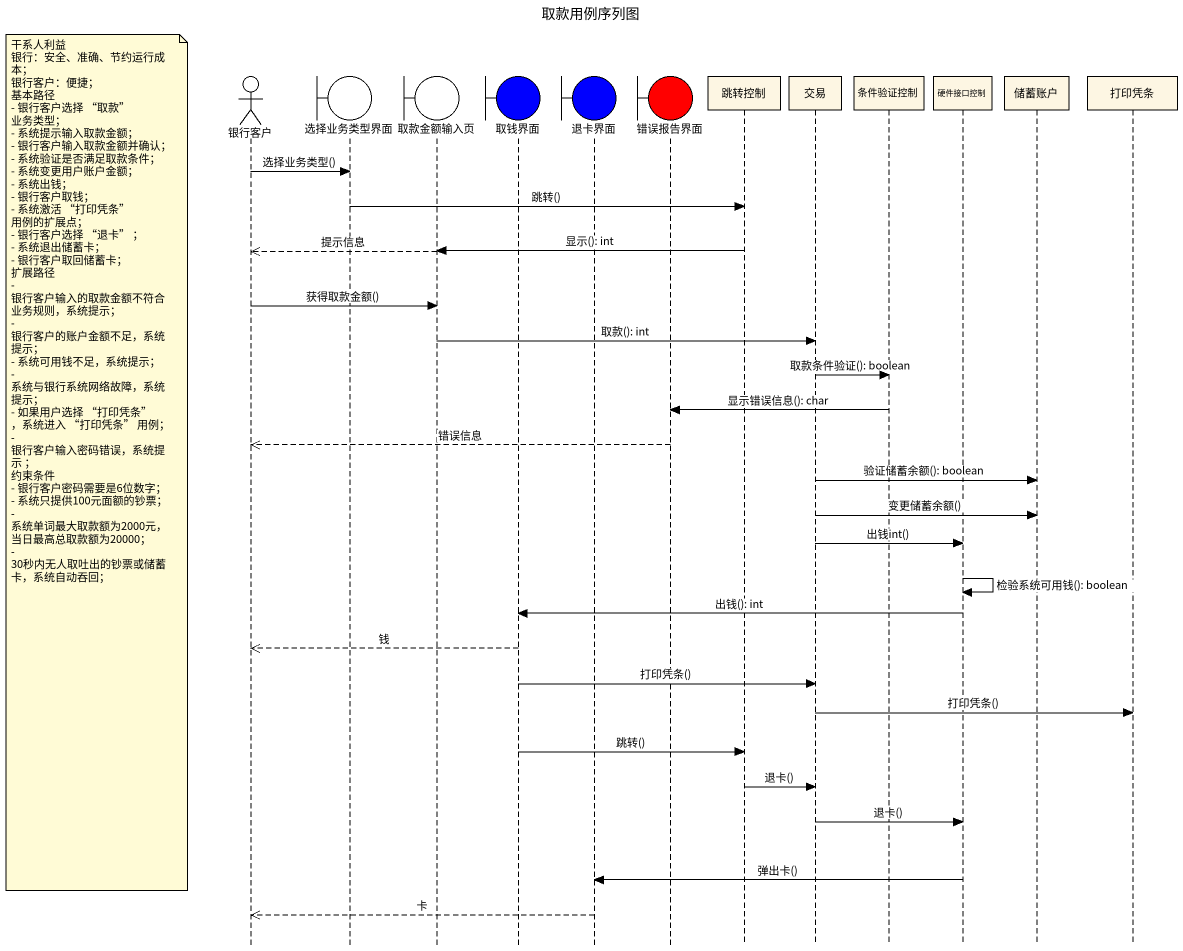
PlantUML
@startuml
title 取款用例序列图
hide footbox
actor 银行客户
boundary 选择业务类型界面
boundary 取款金额输入页
boundary 取钱界面 #0000FF
boundary 退卡界面 #0000FF
boundary 错误报告界面 #FF0000
participant 跳转控制
participant 交易
participant 条件验证控制
participant 硬件接口控制
participant 储蓄账户
participant 打印凭条

银行客户 -> 选择业务类型界面 : 选择业务类型()
选择业务类型界面 -> 跳转控制 : 跳转()
跳转控制 -> 取款金额输入页 : 显示(): int
取款金额输入页 -->> 银行客户 : 提示信息
银行客户 -> 取款金额输入页 : 获得取款金额()
取款金额输入页 -> 交易 : 取款(): int
交易 -> 条件验证控制 : 取款条件验证(): boolean
条件验证控制 -> 错误报告界面 : 显示错误信息(): char
错误报告界面 -->> 银行客户 : 错误信息
note left of 银行客户
  干系人利益
  银行：安全、准确、节约运行成本；
  银行客户：便捷；
  基本路径
  - 银行客户选择 “取款” 业务类型；
  - 系统提示输入取款金额；
  - 银行客户输入取款金额并确认；
  - 系统验证是否满足取款条件；
  - 系统变更用户账户金额；
  - 系统出钱；
  - 银行客户取钱；
  - 系统激活 “打印凭条” 用例的扩展点；
  - 银行客户选择 “退卡” ；
  - 系统退出储蓄卡；
  - 银行客户取回储蓄卡；
  扩展路径
  - 银行客户输入的取款金额不符合业务规则，系统提示；
  - 银行客户的账户金额不足，系统提示；
  - 系统可用钱不足，系统提示；
  - 系统与银行系统网络故障，系统提示；
  - 如果用户选择 “打印凭条” ，系统进入 “打印凭条” 用例；
  - 银行客户输入密码错误，系统提示 ；
  约束条件
  - 银行客户密码需要是6位数字；
  - 系统只提供100元面额的钞票；
  - 系统单词最大取款额为2000元，当日最高总取款额为20000；
  - 30秒内无人取吐出的钞票或储蓄卡，系统自动吞回；
end note
交易 -> 储蓄账户 : 验证储蓄余额(): boolean
交易 -> 储蓄账户 : 变更储蓄余额()
交易 -> 硬件接口控制 : 出钱int()
硬件接口控制 -> 硬件接口控制 : 检验系统可用钱(): boolean
硬件接口控制 -> 取钱界面 : 出钱(): int
取钱界面 -->> 银行客户 : 钱
取钱界面 -> 交易 : 打印凭条()
交易 -> 打印凭条 : 打印凭条()
取钱界面 -> 跳转控制 : 跳转()
跳转控制 -> 交易 : 退卡()
交易 -> 硬件接口控制 : 退卡()
硬件接口控制 -> 退卡界面 : 弹出卡()
退卡界面 -->> 银行客户 : 卡
@enduml
